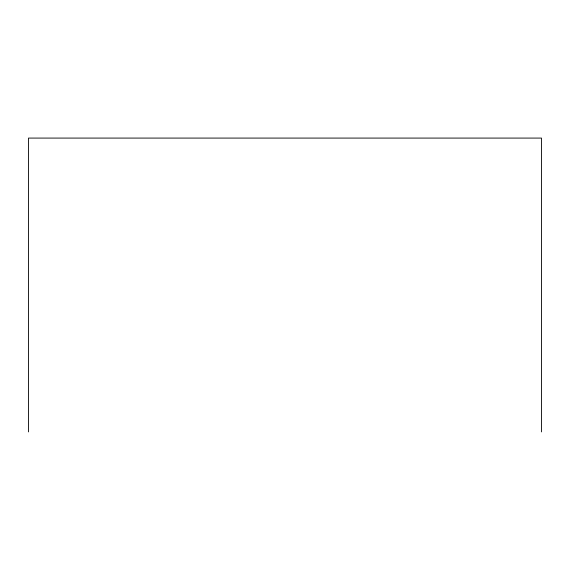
<?xml version="1.0" encoding="UTF-8"?>
<svg xmlns="http://www.w3.org/2000/svg" width="570" height="570" viewBox="0 0 570 570"><rect width="100%" height="100%" fill="white"/><g stroke="black" fill="none" stroke-linecap="round" stroke-linejoin="round"><path stroke-width="0.85" d="M541.5 431.918L541.5 138.083L28.5 138.083L28.5 431.918"/></g></svg>
